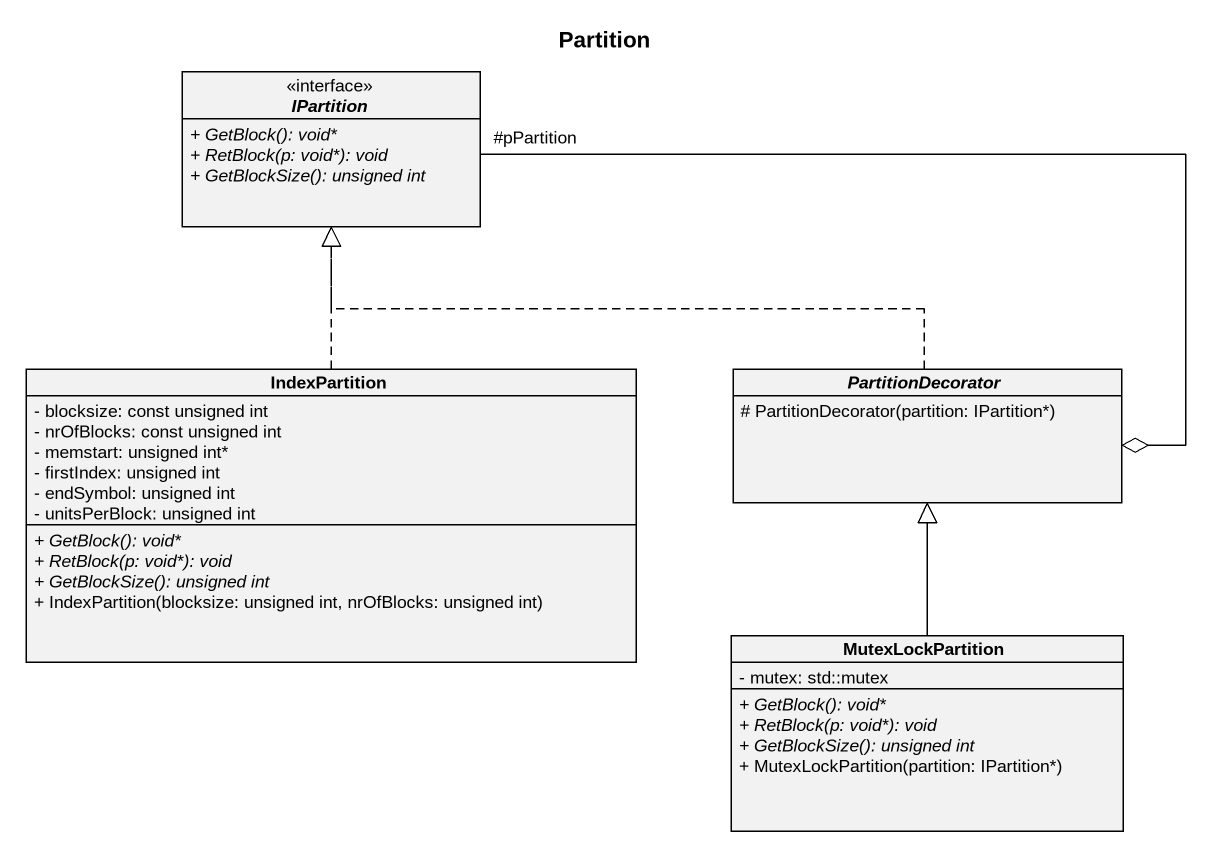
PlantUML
@startuml
title Partition
hide circle
hide empty members
skinparam classAttributeIconSize 0
interface IPartition {
  {abstract} + GetBlock(): void*
  {abstract} + RetBlock(p: void*): void
  {abstract} + GetBlockSize(): unsigned int
}
class IndexPartition {
  - blocksize: const unsigned int
  - nrOfBlocks: const unsigned int
  - memstart: unsigned int*
  - firstIndex: unsigned int
  - endSymbol: unsigned int
  - unitsPerBlock: unsigned int
  {abstract} + GetBlock(): void*
  {abstract} + RetBlock(p: void*): void
  {abstract} + GetBlockSize(): unsigned int
  + IndexPartition(blocksize: unsigned int, nrOfBlocks: unsigned int)
}
abstract class PartitionDecorator {
  # PartitionDecorator(partition: IPartition*)
}
class MutexLockPartition {
  - mutex: std::mutex
  {abstract} + GetBlock(): void*
  {abstract} + RetBlock(p: void*): void
  {abstract} + GetBlockSize(): unsigned int
  + MutexLockPartition(partition: IPartition*)
}
IPartition "#pPartition" -right-o PartitionDecorator
IndexPartition .up.|> IPartition
PartitionDecorator .left.|> IPartition
MutexLockPartition -up-|> PartitionDecorator
@enduml
